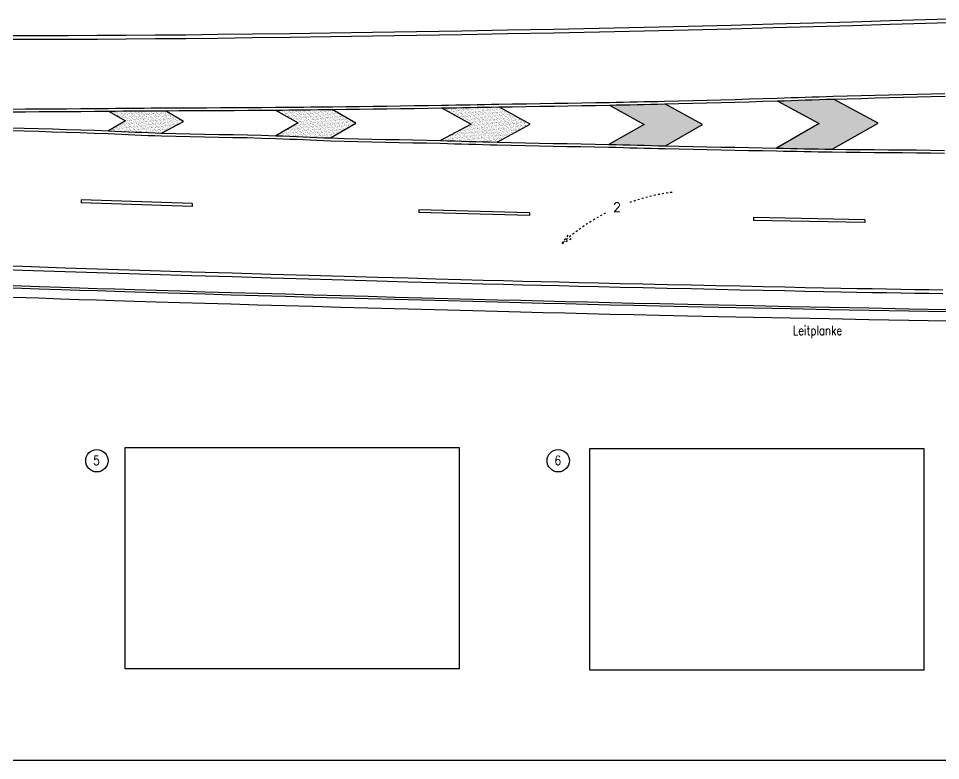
# Model space of a CAD drawing. Extents: x -209 to 22, y -29 to 51.
# Drawn here: x -81.76 to -32.04, y -28.73 to 11.29 of the extents above; entities that cross this region are included whole.
import ezdxf

# ---------------------------------------------------------------- set-up
doc = ezdxf.new("R2010")
doc.units = 0
doc.header["$MEASUREMENT"] = 0
doc.linetypes.add('PUNKTIERT', pattern=[0.25, 0, -0.25])
doc.layers.get('0').update_dxf_attribs({"linetype": 'CONTINUOUS'})
for name, color, linetype in [('LAYER01', 3, 'CONTINUOUS'), ('LEITPFOSTEN', 7, 'CONTINUOUS'), ('LEITPLANKEN', 4, 'CONTINUOUS'), ('MARKIERUNGEN', 2, 'CONTINUOUS'), ('PROFIL', 7, 'CONTINUOUS'), ('TEXT_2', 7, 'CONTINUOUS'), ('TEXT_3', 7, 'CONTINUOUS')]:
    doc.layers.add(name, color=color, linetype=linetype)
doc.styles.add('ROMANDUPLEX', font='romand.shx', dxfattribs={"height": 0.3})
picture_1 = doc.add_image_def('image3.jpg', size_in_pixel=(2128, 1411))
picture_2 = doc.add_image_def('image4.jpg', size_in_pixel=(2128, 1411))

msp = doc.modelspace()

# ---------------------------------------------------------------- hatches: boundary and pattern name
at = {"layer": 'PROFIL', "linetype": 'CONTINUOUS'}
h = msp.add_hatch(dxfattribs=at)
h.set_pattern_fill('AR-SAND', color=256, scale=0.07, style=0)
h.paths.add_polyline_path([(-59.007, 4.709), (-55.945, 4.618), (-54.176, 5.586), (-55.865, 6.52), (-58.948, 6.463), (-57.346, 5.587)])
h = msp.add_hatch(dxfattribs=at)
h.set_pattern_fill('AR-SAND', color=256, scale=0.07, style=0)
h.paths.add_polyline_path([(-46.912, 6.678), (-49.898, 6.617), (-48.028, 5.575), (-49.918, 4.5), (-49.537, 4.49), (-49.157, 4.481), (-49.157, 4.48), (-48.776, 4.469), (-48.776, 4.47), (-48.396, 4.46), (-48.396, 4.459), (-48.015, 4.449), (-48.015, 4.45), (-47.634, 4.439), (-47.254, 4.429), (-46.873, 4.419), (-44.869, 5.574)])
h = msp.add_hatch(dxfattribs=at)
h.set_pattern_fill('AR-SAND', color=256, scale=0.07, style=0)
h.paths.add_polyline_path([(-35.407, 5.638), (-37.82, 6.941), (-40.845, 6.845), (-38.58, 5.617), (-40.888, 4.299), (-37.891, 4.24)])
h = msp.add_hatch(dxfattribs=at)
h.set_pattern_fill('AR-SAND', color=256, scale=0.07, style=0)
h.paths.add_polyline_path([(-72.851, 5.727), (-73.827, 6.317), (-76.905, 6.293), (-75.987, 5.766), (-76.91, 5.23), (-74.037, 5.108)])
h = msp.add_hatch(dxfattribs=at)
h.set_pattern_fill('AR-SAND', color=256, scale=0.07, style=0)
h.paths.add_polyline_path([(-67.875, 4.969), (-64.924, 4.844), (-63.571, 5.652), (-64.834, 6.382), (-67.903, 6.348), (-66.669, 5.662)])

# ---------------------------------------------------------------- linework, layer by layer
at = {"layer": 'LAYER01', "color": 7, "linetype": 'CONTINUOUS'}
msp.add_line((21.723, -28.726), (-208.601, -28.726), dxfattribs=at)
at = {"layer": 'LEITPLANKEN', "linetype": 'CONTINUOUS', "flags": 128}
for points in [[(-82.043, -3.232), (-80.636, -3.283), (-79.477, -3.324), (-78.474, -3.358), (-77.533, -3.388), (-76.563, -3.418), (-75.489, -3.45), (-74.308, -3.486), (-73.037, -3.523), (-71.691, -3.563), (-70.286, -3.604), (-68.837, -3.646), (-67.361, -3.688), (-65.872, -3.73), (-64.385, -3.771), (-62.909, -3.812), (-61.451, -3.851), (-60.017, -3.89), (-58.614, -3.927), (-57.251, -3.963), (-55.933, -3.997), (-54.667, -4.029), (-53.455, -4.06), (-52.271, -4.089), (-51.084, -4.118), (-49.862, -4.147), (-48.573, -4.177), (-47.186, -4.208), (-45.67, -4.24), (-43.993, -4.276), (-42.137, -4.314), (-40.136, -4.355), (-38.039, -4.396), (-35.894, -4.438), (-33.748, -4.48), (-31.65, -4.519)], [(-82.038, -3.112), (-80.632, -3.163), (-79.473, -3.204), (-78.47, -3.238), (-77.529, -3.268), (-76.559, -3.298), (-75.485, -3.33), (-74.305, -3.366), (-73.034, -3.404), (-71.688, -3.443), (-70.282, -3.484), (-68.834, -3.526), (-67.357, -3.568), (-65.868, -3.61), (-64.382, -3.651), (-62.906, -3.692), (-61.447, -3.731), (-60.014, -3.77), (-58.611, -3.807), (-57.248, -3.843), (-55.93, -3.877), (-54.664, -3.909), (-53.452, -3.94), (-52.268, -3.969), (-51.081, -3.998), (-49.859, -4.027), (-48.57, -4.057), (-47.184, -4.088), (-45.668, -4.12), (-43.991, -4.156), (-42.134, -4.194), (-40.134, -4.235), (-38.037, -4.276), (-35.892, -4.318), (-33.746, -4.36), (-31.648, -4.399)], [(-82.061, -3.732), (-80.654, -3.783), (-79.494, -3.824), (-78.49, -3.857), (-77.549, -3.887), (-76.578, -3.917), (-75.504, -3.95), (-74.323, -3.985), (-73.052, -4.023), (-71.706, -4.063), (-70.3, -4.104), (-68.851, -4.146), (-67.375, -4.188), (-65.886, -4.23), (-64.399, -4.271), (-62.923, -4.311), (-61.464, -4.351), (-60.03, -4.389), (-58.628, -4.427), (-57.264, -4.462), (-55.946, -4.497), (-54.68, -4.529), (-53.468, -4.56), (-52.284, -4.589), (-51.096, -4.618), (-49.873, -4.647), (-48.584, -4.677), (-47.197, -4.707), (-45.681, -4.74), (-44.004, -4.776), (-42.147, -4.814), (-40.146, -4.855), (-38.049, -4.896), (-35.904, -4.938), (-33.758, -4.98), (-31.659, -5.019)]]:
    msp.add_lwpolyline(points, dxfattribs=at)
at = {"layer": 'MARKIERUNGEN', "linetype": 'CONTINUOUS'}
for p, q in [((-54.176, 5.586), (-55.865, 6.52)), ((-49.898, 6.617), (-48.028, 5.575)), ((-44.869, 5.574), (-46.912, 6.678)), ((-40.845, 6.845), (-38.58, 5.617)), ((-35.407, 5.638), (-37.82, 6.941)), ((-76.905, 6.293), (-75.987, 5.766)), ((-72.851, 5.727), (-73.827, 6.317)), ((-67.903, 6.348), (-66.669, 5.662)), ((-63.571, 5.652), (-64.834, 6.382)), ((-58.948, 6.463), (-57.346, 5.587)), ((-75.987, 5.766), (-76.91, 5.23)), ((-74.037, 5.108), (-72.851, 5.727)), ((-66.669, 5.662), (-67.875, 4.969)), ((-64.924, 4.844), (-63.571, 5.652)), ((-57.346, 5.587), (-59.007, 4.709)), ((-55.945, 4.618), (-54.176, 5.586)), ((-48.028, 5.575), (-49.918, 4.5)), ((-46.873, 4.419), (-44.869, 5.574)), ((-38.58, 5.617), (-40.888, 4.299)), ((-37.891, 4.24), (-35.407, 5.638)), ((-78.367, 1.502), (-78.372, 1.352)), ((-72.383, 1.309), (-78.367, 1.502)), ((-72.388, 1.159), (-78.372, 1.352)), ((-72.383, 1.309), (-72.388, 1.159)), ((-60.169, 0.977), (-60.173, 0.827)), ((-54.208, 0.666), (-60.173, 0.827)), ((-54.204, 0.816), (-60.169, 0.977)), ((-54.204, 0.816), (-54.208, 0.666)), ((-42.117, 0.554), (-42.12, 0.404)), ((-36.126, 0.429), (-42.117, 0.554)), ((-36.129, 0.279), (-42.12, 0.404)), ((-36.126, 0.429), (-36.129, 0.279))]:
    msp.add_line(p, q, dxfattribs=at)
for points in [[(-82.398, 10.368), (-80.692, 10.371), (-79.072, 10.375), (-77.503, 10.382), (-75.948, 10.39), (-74.37, 10.402), (-72.733, 10.416), (-71, 10.434), (-69.135, 10.456), (-67.111, 10.482), (-64.944, 10.512), (-62.662, 10.546), (-60.29, 10.584), (-57.856, 10.625), (-55.385, 10.67), (-52.904, 10.718), (-50.44, 10.769), (-48.016, 10.823), (-45.642, 10.879), (-43.326, 10.937), (-41.073, 10.996), (-38.892, 11.056), (-36.79, 11.116), (-34.772, 11.175), (-32.847, 11.234), (-31.018, 11.291)], [(-82.398, 10.168), (-80.691, 10.171), (-79.072, 10.175), (-77.502, 10.182), (-75.947, 10.19), (-74.369, 10.202), (-72.731, 10.216), (-70.998, 10.234), (-69.132, 10.256), (-67.108, 10.282), (-64.941, 10.312), (-62.659, 10.346), (-60.287, 10.384), (-57.852, 10.425), (-55.381, 10.47), (-52.9, 10.518), (-50.436, 10.569), (-48.012, 10.623), (-45.638, 10.679), (-43.321, 10.737), (-41.068, 10.796), (-38.887, 10.856), (-36.784, 10.916), (-34.766, 10.975), (-32.841, 11.034), (-31.011, 11.091)], [(-82.126, 6.255), (-81.38, 6.259), (-80.634, 6.264), (-79.888, 6.269), (-79.142, 6.275), (-78.396, 6.281), (-77.65, 6.287), (-76.905, 6.293), (-76.52, 6.297), (-76.135, 6.3), (-75.751, 6.303), (-75.366, 6.306), (-74.981, 6.309), (-74.596, 6.312), (-74.212, 6.315), (-73.827, 6.317), (-73.087, 6.321), (-72.346, 6.325), (-71.605, 6.328), (-70.865, 6.331), (-70.124, 6.334), (-69.384, 6.337), (-68.643, 6.342), (-67.903, 6.348), (-67.519, 6.351), (-67.136, 6.355), (-66.752, 6.359), (-66.369, 6.364), (-65.985, 6.368), (-65.601, 6.373), (-65.218, 6.377), (-64.834, 6.382), (-64.099, 6.391), (-63.363, 6.4), (-62.627, 6.409), (-61.891, 6.419), (-61.155, 6.429), (-60.42, 6.439), (-59.684, 6.45), (-58.948, 6.463), (-58.563, 6.469), (-58.177, 6.476), (-57.792, 6.484), (-57.407, 6.491), (-57.021, 6.498), (-56.636, 6.505), (-56.251, 6.513), (-55.865, 6.52), (-55.12, 6.533), (-54.374, 6.545), (-53.628, 6.557), (-52.882, 6.568), (-52.136, 6.58), (-51.39, 6.592), (-50.644, 6.604), (-49.898, 6.617), (-49.525, 6.624), (-49.151, 6.631), (-48.778, 6.639), (-48.405, 6.646), (-48.032, 6.654), (-47.658, 6.662), (-47.285, 6.67), (-46.912, 6.678), (-46.154, 6.696), (-45.395, 6.715), (-44.637, 6.734), (-43.878, 6.755), (-43.12, 6.776), (-42.362, 6.799), (-41.603, 6.822), (-40.845, 6.845), (-40.467, 6.857), (-40.089, 6.87), (-39.711, 6.882), (-39.333, 6.894), (-38.955, 6.906), (-38.576, 6.918), (-38.198, 6.93), (-37.82, 6.941), (-37.068, 6.962), (-36.315, 6.982), (-35.563, 7.002), (-34.81, 7.021), (-34.058, 7.04), (-33.305, 7.059), (-32.552, 7.08), (-31.8, 7.102)], [(-82.124, 6.405), (-81.378, 6.409), (-80.632, 6.414), (-79.886, 6.419), (-79.14, 6.425), (-78.395, 6.431), (-77.649, 6.437), (-76.903, 6.443), (-76.518, 6.446), (-76.133, 6.45), (-75.749, 6.453), (-75.364, 6.456), (-74.979, 6.459), (-74.595, 6.462), (-74.21, 6.465), (-73.825, 6.467), (-73.085, 6.471), (-72.344, 6.475), (-71.604, 6.478), (-70.863, 6.481), (-70.123, 6.484), (-69.382, 6.487), (-68.642, 6.492), (-67.901, 6.498), (-67.518, 6.501), (-67.134, 6.505), (-66.751, 6.509), (-66.367, 6.513), (-65.984, 6.518), (-65.6, 6.523), (-65.217, 6.527), (-64.833, 6.532), (-64.098, 6.541), (-63.362, 6.55), (-62.626, 6.559), (-61.891, 6.569), (-61.155, 6.579), (-60.419, 6.589), (-59.683, 6.6), (-58.948, 6.613), (-58.562, 6.619), (-58.177, 6.626), (-57.792, 6.633), (-57.406, 6.641), (-57.021, 6.648), (-56.636, 6.655), (-56.251, 6.662), (-55.865, 6.669), (-55.119, 6.682), (-54.373, 6.695), (-53.628, 6.707), (-52.882, 6.718), (-52.136, 6.73), (-51.39, 6.742), (-50.644, 6.754), (-49.898, 6.767), (-49.525, 6.774), (-49.152, 6.781), (-48.778, 6.788), (-48.405, 6.796), (-48.032, 6.804), (-47.659, 6.811), (-47.286, 6.82), (-46.913, 6.828), (-46.154, 6.846), (-45.396, 6.865), (-44.638, 6.884), (-43.88, 6.905), (-43.121, 6.926), (-42.363, 6.948), (-41.605, 6.971), (-40.847, 6.995), (-40.469, 7.007), (-40.091, 7.02), (-39.712, 7.032), (-39.334, 7.044), (-38.956, 7.056), (-38.578, 7.068), (-38.2, 7.08), (-37.822, 7.091), (-37.069, 7.112), (-36.317, 7.132), (-35.564, 7.151), (-34.812, 7.17), (-34.059, 7.189), (-33.307, 7.209), (-32.554, 7.23), (-31.802, 7.252)], [(-83.832, -2.199), (-81.547, -2.275), (-79.244, -2.349), (-76.943, -2.423), (-74.663, -2.495), (-72.424, -2.564), (-70.242, -2.629), (-68.134, -2.692), (-66.115, -2.751), (-64.201, -2.806), (-62.409, -2.857), (-60.755, -2.903), (-59.254, -2.945), (-57.915, -2.981), (-56.711, -3.014), (-55.611, -3.042), (-54.581, -3.069), (-53.587, -3.094), (-52.596, -3.118), (-51.575, -3.142), (-50.491, -3.167), (-49.319, -3.194), (-48.075, -3.222), (-46.782, -3.251), (-45.465, -3.28), (-44.147, -3.308), (-42.854, -3.336), (-41.608, -3.363), (-40.435, -3.387), (-39.352, -3.409), (-38.353, -3.429), (-37.426, -3.447), (-36.558, -3.464), (-35.737, -3.479), (-34.95, -3.493), (-34.186, -3.506), (-33.432, -3.519), (-32.678, -3.532), (-31.922, -3.544)], [(-83.826, -2), (-81.541, -2.075), (-79.238, -2.15), (-76.937, -2.223), (-74.657, -2.295), (-72.418, -2.364), (-70.236, -2.43), (-68.128, -2.492), (-66.109, -2.551), (-64.196, -2.606), (-62.404, -2.657), (-60.749, -2.703), (-59.249, -2.745), (-57.909, -2.781), (-56.706, -2.814), (-55.606, -2.843), (-54.576, -2.869), (-53.582, -2.894), (-52.591, -2.918), (-51.57, -2.942), (-50.486, -2.967), (-49.314, -2.994), (-48.07, -3.022), (-46.777, -3.051), (-45.46, -3.08), (-44.143, -3.108), (-42.849, -3.136), (-41.604, -3.163), (-40.431, -3.187), (-39.348, -3.209), (-38.349, -3.229), (-37.422, -3.247), (-36.554, -3.264), (-35.733, -3.279), (-34.947, -3.293), (-34.183, -3.306), (-33.429, -3.319), (-32.675, -3.332), (-31.919, -3.344)]]:
    msp.add_lwpolyline(points, dxfattribs=at)
at = {"layer": 'MARKIERUNGEN', "linetype": 'CONTINUOUS', "flags": 128}
for points in [[(-82.201, 5.25), (-81.446, 5.227), (-80.691, 5.205), (-79.936, 5.183), (-79.18, 5.16), (-78.425, 5.136), (-77.67, 5.109), (-76.915, 5.08), (-76.556, 5.064), (-76.197, 5.049), (-75.838, 5.032), (-75.479, 5.016), (-75.119, 5.001), (-74.76, 4.985), (-74.401, 4.971), (-74.042, 4.958), (-73.272, 4.935), (-72.501, 4.917), (-71.731, 4.903), (-70.961, 4.89), (-70.19, 4.877), (-69.42, 4.862), (-68.649, 4.843), (-67.879, 4.819), (-67.511, 4.805), (-67.142, 4.79), (-66.773, 4.774), (-66.404, 4.757), (-66.035, 4.741), (-65.667, 4.724), (-65.298, 4.709), (-64.929, 4.694), (-64.19, 4.669), (-63.45, 4.649), (-62.71, 4.632), (-61.971, 4.618), (-61.231, 4.605), (-60.491, 4.591), (-59.751, 4.577), (-59.011, 4.559), (-58.629, 4.549), (-58.246, 4.538), (-57.863, 4.526), (-57.48, 4.515), (-57.097, 4.503), (-56.715, 4.491), (-56.332, 4.479), (-55.949, 4.469), (-55.196, 4.45), (-54.442, 4.434), (-53.689, 4.42), (-52.935, 4.406), (-52.182, 4.394), (-51.428, 4.381), (-50.675, 4.366), (-49.921, 4.35), (-49.541, 4.341), (-49.16, 4.331), (-48.78, 4.321), (-48.399, 4.31), (-48.018, 4.3), (-47.638, 4.289), (-47.257, 4.279), (-46.877, 4.269), (-46.129, 4.251), (-45.381, 4.235), (-44.632, 4.22), (-43.884, 4.206), (-43.136, 4.192), (-42.388, 4.178), (-41.639, 4.164), (-40.891, 4.149), (-40.516, 4.141), (-40.142, 4.133), (-39.767, 4.125), (-39.392, 4.118), (-39.018, 4.11), (-38.643, 4.103), (-38.268, 4.096), (-37.893, 4.09), (-37.134, 4.081), (-36.376, 4.074), (-35.617, 4.068), (-34.858, 4.062), (-34.099, 4.056), (-33.34, 4.048), (-32.581, 4.036), (-31.823, 4.021)], [(-82.196, 5.4), (-81.441, 5.377), (-80.685, 5.355), (-79.93, 5.333), (-79.175, 5.31), (-78.42, 5.286), (-77.665, 5.259), (-76.91, 5.23), (-76.551, 5.214), (-76.192, 5.198), (-75.832, 5.182), (-75.473, 5.166), (-75.114, 5.151), (-74.755, 5.135), (-74.396, 5.121), (-74.037, 5.108), (-73.267, 5.085), (-72.497, 5.067), (-71.726, 5.053), (-70.956, 5.04), (-70.185, 5.027), (-69.415, 5.012), (-68.645, 4.993), (-67.875, 4.969), (-67.506, 4.955), (-67.137, 4.94), (-66.768, 4.924), (-66.399, 4.907), (-66.031, 4.89), (-65.662, 4.874), (-65.293, 4.858), (-64.924, 4.844), (-64.185, 4.819), (-63.445, 4.799), (-62.706, 4.782), (-61.966, 4.768), (-61.226, 4.755), (-60.487, 4.741), (-59.747, 4.727), (-59.007, 4.709), (-58.625, 4.699), (-58.242, 4.688), (-57.859, 4.676), (-57.476, 4.664), (-57.094, 4.652), (-56.711, 4.641), (-56.328, 4.629), (-55.945, 4.618), (-55.192, 4.6), (-54.439, 4.584), (-53.685, 4.569), (-52.932, 4.556), (-52.178, 4.544), (-51.425, 4.531), (-50.671, 4.516), (-49.918, 4.5), (-49.537, 4.49), (-49.157, 4.481), (-48.776, 4.47), (-48.396, 4.46), (-48.015, 4.45), (-47.634, 4.439), (-47.254, 4.429), (-46.873, 4.419), (-46.125, 4.401), (-45.377, 4.385), (-44.629, 4.37), (-43.881, 4.356), (-43.133, 4.342), (-42.385, 4.328), (-41.636, 4.314), (-40.888, 4.299), (-40.514, 4.291), (-40.139, 4.283), (-39.764, 4.275), (-39.39, 4.267), (-39.015, 4.26), (-38.64, 4.253), (-38.266, 4.246), (-37.891, 4.24), (-37.132, 4.231), (-36.373, 4.224), (-35.614, 4.218), (-34.855, 4.212), (-34.096, 4.206), (-33.337, 4.198), (-32.578, 4.186), (-31.82, 4.171)]]:
    msp.add_lwpolyline(points, dxfattribs=at)
at = {"layer": 'TEXT_2', "linetype": 'CONTINUOUS'}
for centre in [(-77.528, -12.558), (-52.653, -12.558)]:
    msp.add_circle(centre, 0.603, dxfattribs=at)
at = {"layer": 'TEXT_3', "linetype": 'PUNKTIERT', "ltscale": 0.5}
for q in [(-52.071, -0.341), (-51.894, -0.547)]:
    msp.add_line((-52.447, -0.842), q, dxfattribs=at)
for start, end in [(97.344, 110.0528), (117.2937, 132.4653)]:
    msp.add_arc((-45.126, -8.841), 10.843, start, end, dxfattribs=at)

# ---------------------------------------------------------------- texts
at = {"layer": 'LEITPFOSTEN', "linetype": 'CONTINUOUS', "style": 'ROMANDUPLEX', "width": 0.8}
msp.add_text('Leitplanke', height=0.5, dxfattribs=at).set_placement((-40.001, -5.782))
at = {"layer": 'TEXT_2', "color": 3, "linetype": 'CONTINUOUS', "style": 'ROMANDUPLEX', "width": 0.8}
for s, p in [('5', (-77.718, -12.793)), ('6', (-52.843, -12.793))]:
    msp.add_text(s, height=0.5, dxfattribs=at).set_placement(p)
at = {"layer": 'TEXT_3', "color": 1, "linetype": 'CONTINUOUS', "style": 'ROMANDUPLEX'}
msp.add_text('2', height=0.5, rotation=359.1794, dxfattribs=at).set_placement((-49.703, 0.864))

# ---------------------------------------------------------------- pictures from other files: only their frames are drawn
at = {"linetype": 'CONTINUOUS'}
image = msp.add_image(picture_2, insert=(-76.001, -23.779), size_in_units=(18.001, 11.936), dxfattribs=at)
image.dxf.flags = 7
image = msp.add_image(picture_1, insert=(-50.943, -23.844), size_in_units=(18.001, 11.936), dxfattribs=at)
image.dxf.flags = 7

doc.saveas('drawing.dxf')
